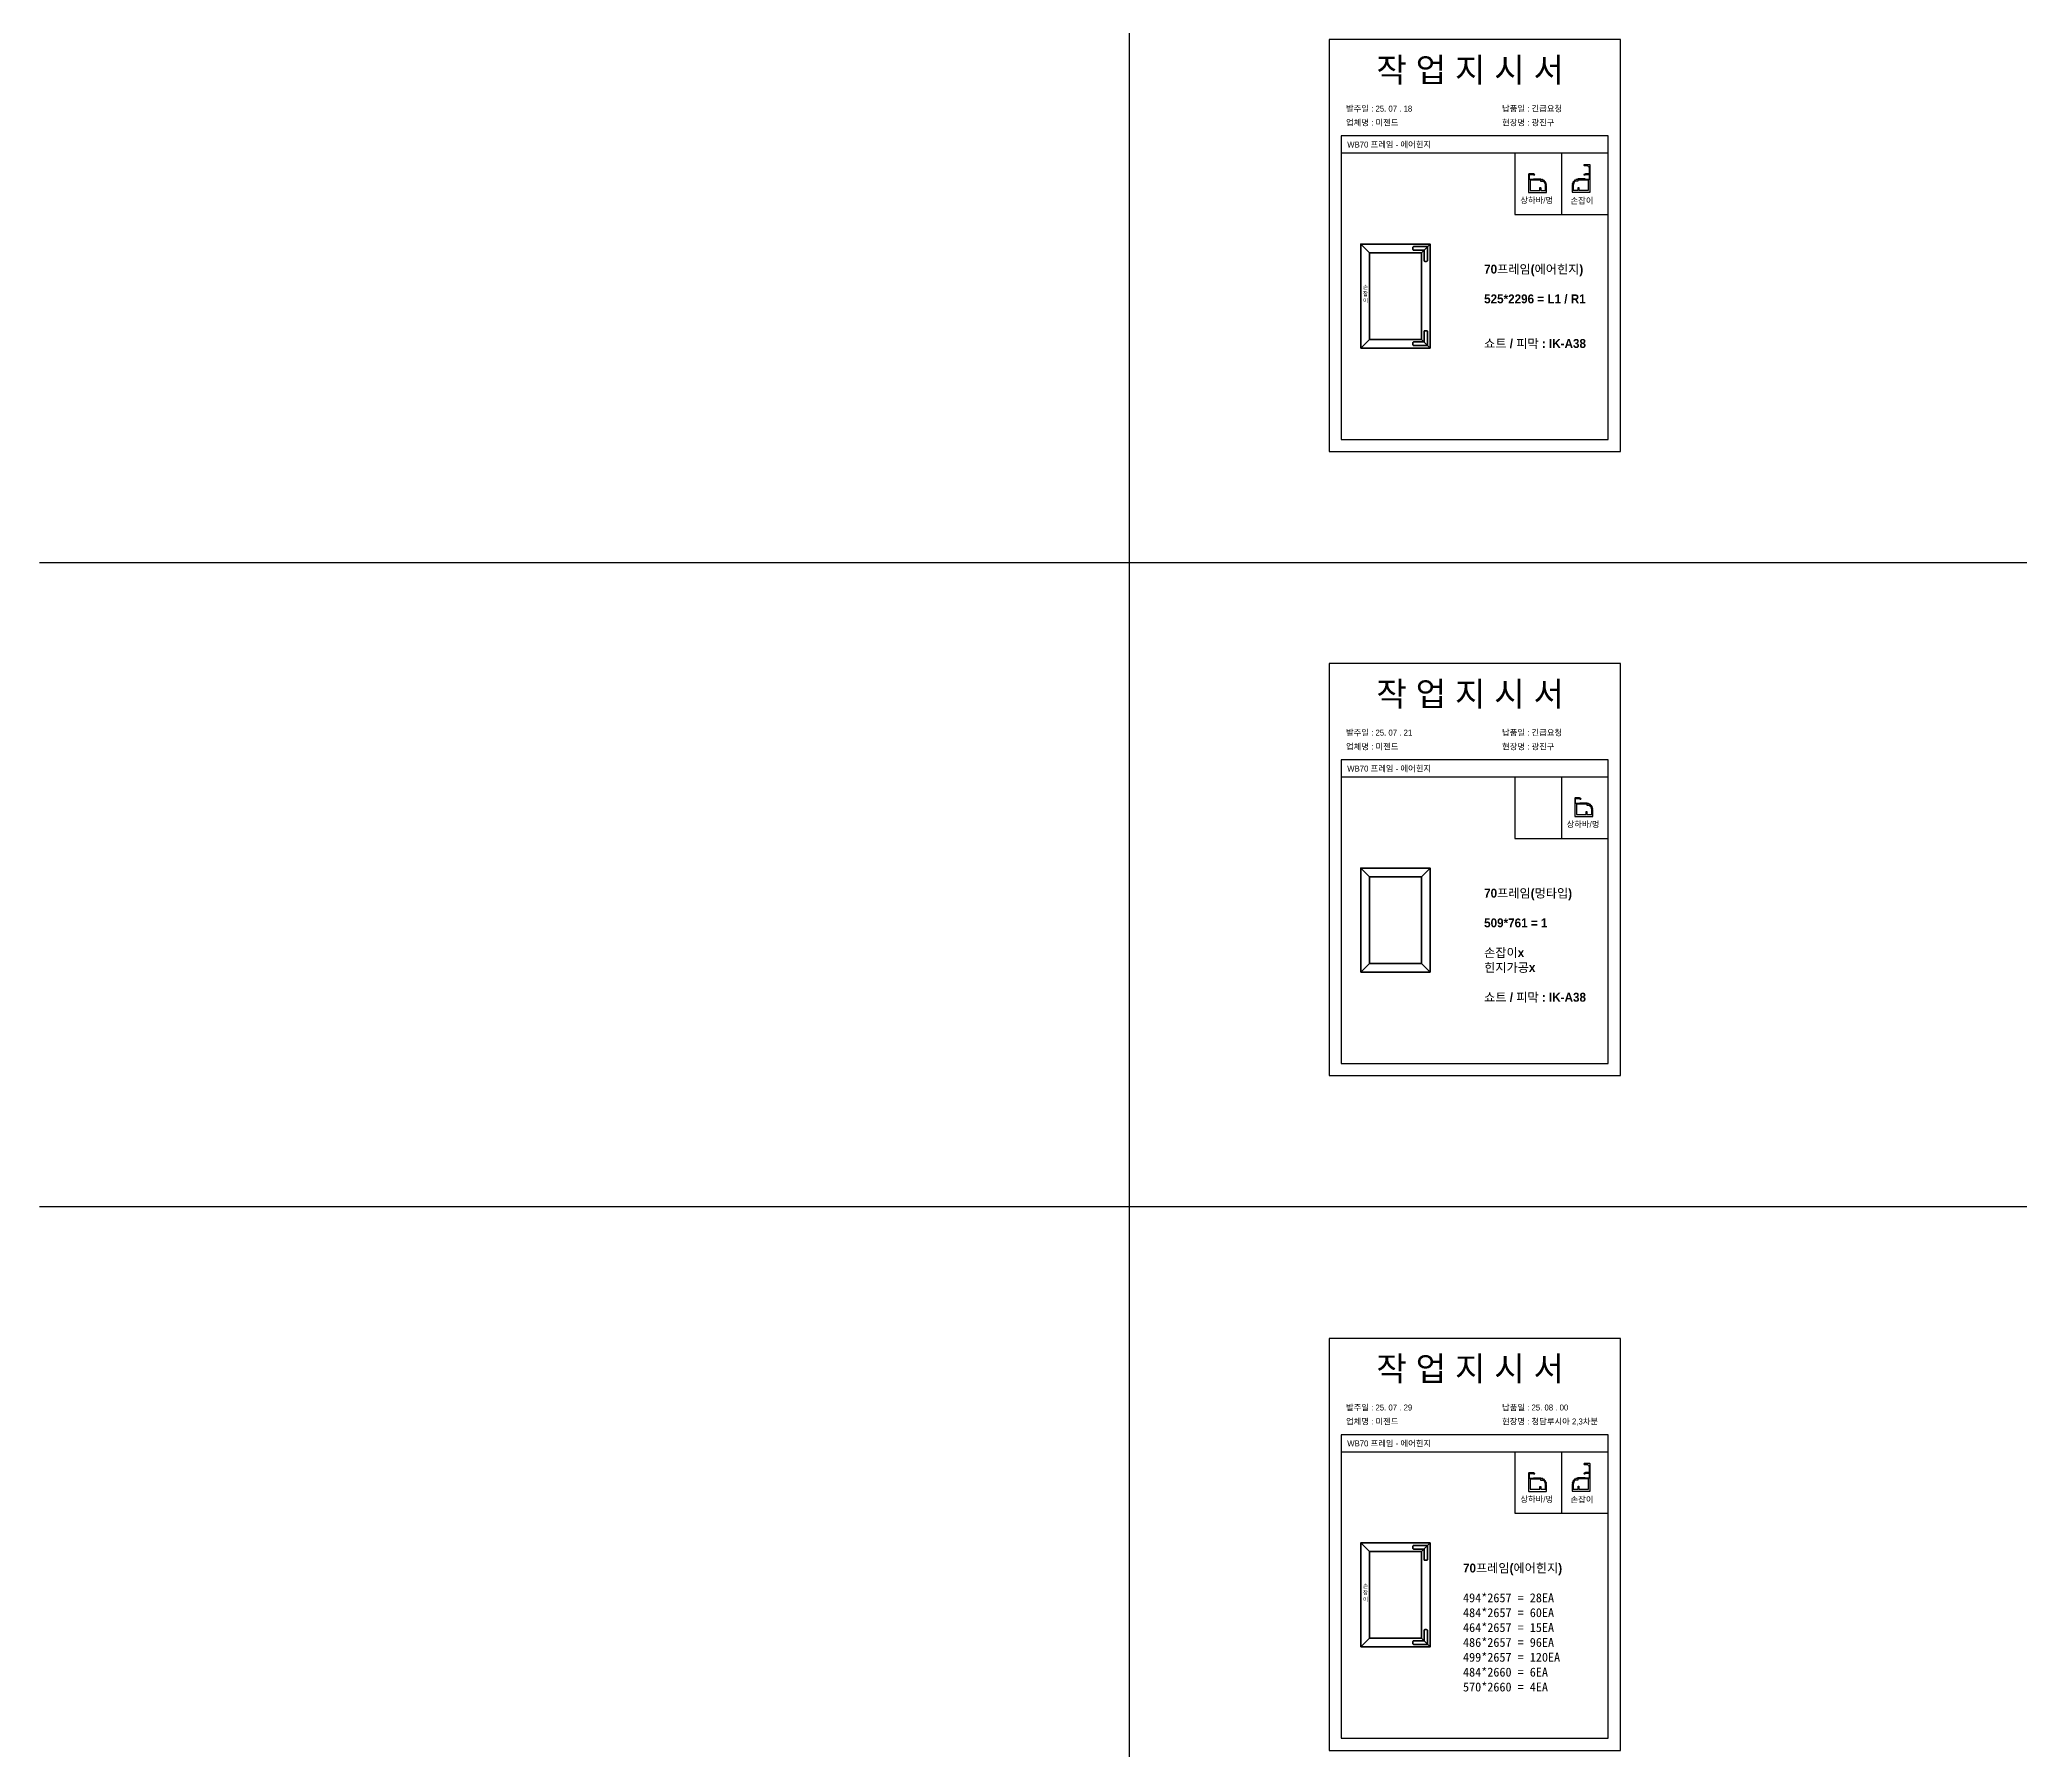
# Model space of a CAD drawing. Header units: millimetres. Extents: x -44117 to 256353, y -2095463 to 65325.
# Drawn here: x 104016 to 115439, y -214705 to -204836 of the extents above; entities that cross this region are included whole.
import ezdxf

# ---------------------------------------------------------------- set-up
doc = ezdxf.new("R2010")
doc.units = ezdxf.units.MM
doc.header["$LTSCALE"] = 10
doc.layers.add('Layer1', color=7, linetype='Continuous', lineweight=70)

msp = doc.modelspace()

# ---------------------------------------------------------------- linework, layer by layer
for p, q in [((113062.43222, -205391.07821), (111522.43222, -205391.07821)), ((113062.43222, -205391.07821), (111522.43222, -205391.07821)), ((113062.43222, -205491.07821), (111522.43222, -205491.07821)), ((113062.43222, -205491.07821), (111522.43222, -205491.07821)), ((112793.15244, -205491.07821), (112793.15244, -205844.09678)), ((112793.15244, -205491.07821), (112793.15244, -205844.09678)), ((113062.43222, -208990.77781), (111522.43222, -208990.77781)), ((113062.43222, -209090.77781), (111522.43222, -209090.77781)), ((112793.15244, -209090.77781), (112793.15244, -209443.79638)), ((113062.43222, -212883.92532), (111522.43222, -212883.92532)), ((113062.43222, -212983.92532), (111522.43222, -212983.92532)), ((112793.15244, -212983.92532), (112793.15244, -213336.94388))]:
    msp.add_line(p, q)
at = {"color": 1}
for p, q in [((104015.69829, -207851.67171), (196284.84516, -207851.67171)), ((104015.69829, -207851.67171), (196284.84516, -207851.67171)), ((104015.69829, -211568.11833), (196284.84516, -211568.11833)), ((104015.69829, -211568.11833), (196284.84516, -211568.11833))]:
    msp.add_line(p, q, dxfattribs=at)
for p in [(110300.49669, 21924.9366), (110300.49669, 14161.07811), (110300.49669, 18584.38997), (110300.49669, 10820.53148), (110300.49669, 18627.87121), (110300.49669, 10864.01272), (110300.49669, 15287.32457), (110300.49669, 7523.46608), (110300.49669, 3746.75115), (110300.49669, 21924.9366), (110300.49669, 14161.07811), (110300.49669, 18584.38997), (110300.49669, 10820.53148), (110300.49669, 18627.87121), (110300.49669, 10864.01272), (110300.49669, 15287.32457), (110300.49669, 7523.46608), (110300.49669, 3746.75115), (110300.49669, 21924.9366), (110300.49669, 14161.07811), (110300.49669, 18584.38997), (110300.49669, 10820.53148), (110300.49669, 18627.87121), (110300.49669, 10864.01272), (110300.49669, 15287.32457), (110300.49669, 7523.46608), (110300.49669, 3746.75115), (110300.49669, 21924.9366), (110300.49669, 14161.07811), (110300.49669, 18584.38997), (110300.49669, 10820.53148), (110300.49669, 18627.87121), (110300.49669, 10864.01272), (110300.49669, 15287.32457), (110300.49669, 7523.46608), (110300.49669, 3746.75115), (110300.49669, 21924.9366), (110300.49669, 14161.07811), (110300.49669, 18584.38997), (110300.49669, 10820.53148), (110300.49669, 18627.87121), (110300.49669, 10864.01272), (110300.49669, 15287.32457), (110300.49669, 7523.46608), (110300.49669, 3746.75115), (110300.49669, 21924.9366), (110300.49669, 14161.07811), (110300.49669, 18584.38997), (110300.49669, 10820.53148), (110300.49669, 18627.87121), (110300.49669, 10864.01272), (110300.49669, 15287.32457), (110300.49669, 7523.46608), (110300.49669, 3746.75115), (110300.49669, 21924.9366), (110300.49669, 14161.07811), (110300.49669, 18584.38997), (110300.49669, 10820.53148), (110300.49669, 18627.87121), (110300.49669, 10864.01272), (110300.49669, 15287.32457), (110300.49669, 7523.46608), (110300.49669, 3746.75115), (110300.49669, 21924.9366), (110300.49669, 14161.07811), (110300.49669, 18584.38997), (110300.49669, 10820.53148), (110300.49669, 18627.87121), (110300.49669, 10864.01272), (110300.49669, 15287.32457), (110300.49669, 7523.46608), (110300.49669, 3746.75115), (110300.49669, 21924.9366), (110300.49669, 14161.07811), (110300.49669, 18584.38997), (110300.49669, 10820.53148), (110300.49669, 18627.87121), (110300.49669, 10864.01272), (110300.49669, 15287.32457), (110300.49669, 7523.46608), (110300.49669, 3746.75115), (110300.49669, 21924.9366), (110300.49669, 14161.07811), (110300.49669, 18584.38997), (110300.49669, 10820.53148), (110300.49669, 18627.87121), (110300.49669, 10864.01272), (110300.49669, 15287.32457), (110300.49669, 7523.46608), (110300.49669, 3746.75115), (110300.49669, 12702.87182), (110300.49669, 4939.01333), (110300.49669, 9362.32519), (110300.49669, 1598.4667), (110300.49669, 9405.80642), (110300.49669, 1641.94794), (110300.49669, 6065.25979), (110300.49669, -1698.5987), (110300.49669, -5475.31363), (110300.49669, 12702.87182), (110300.49669, 4939.01333), (110300.49669, 9362.32519), (110300.49669, 1598.4667), (110300.49669, 9405.80642), (110300.49669, 1641.94794), (110300.49669, 6065.25979), (110300.49669, -1698.5987), (110300.49669, -5475.31363), (110300.49669, 12702.87182), (110300.49669, 4939.01333), (110300.49669, 9362.32519), (110300.49669, 1598.4667), (110300.49669, 9405.80642), (110300.49669, 1641.94794), (110300.49669, 6065.25979), (110300.49669, -1698.5987), (110300.49669, -5475.31363), (110300.49669, 12702.87182), (110300.49669, 4939.01333), (110300.49669, 9362.32519), (110300.49669, 1598.4667), (110300.49669, 9405.80642), (110300.49669, 1641.94794), (110300.49669, 6065.25979), (110300.49669, -1698.5987), (110300.49669, -5475.31363), (110300.49669, 12702.87182), (110300.49669, 4939.01333), (110300.49669, 9362.32519), (110300.49669, 1598.4667), (110300.49669, 9405.80642), (110300.49669, 1641.94794), (110300.49669, 6065.25979), (110300.49669, -1698.5987), (110300.49669, -5475.31363)]:
    msp.add_xline(p, (0, 1), dxfattribs=at)
for points in [[(111452.43222, -207211.90849), (113132.43222, -207211.90849), (113132.43222, -204835.90849), (111452.43222, -204835.90849)], [(111452.43222, -207211.90849), (113132.43222, -207211.90849), (113132.43222, -204835.90849), (111452.43222, -204835.90849)], [(113062.43222, -205491.07821), (112523.87266, -205491.07821), (112523.87266, -205844.09678), (113062.43222, -205844.09678)], [(113062.43222, -205491.07821), (112523.87266, -205491.07821), (112523.87266, -205844.09678), (113062.43222, -205844.09678)], [(111452.43222, -210811.60809), (113132.43222, -210811.60809), (113132.43222, -208435.60809), (111452.43222, -208435.60809)], [(113062.43222, -209090.77781), (112523.87266, -209090.77781), (112523.87266, -209443.79638), (113062.43222, -209443.79638)], [(111452.43222, -214704.75559), (113132.43222, -214704.75559), (113132.43222, -212328.75559), (111452.43222, -212328.75559)], [(113062.43222, -212983.92532), (112523.87266, -212983.92532), (112523.87266, -213336.94388), (113062.43222, -213336.94388)]]:
    msp.add_lwpolyline(points, close=True)
for points in [[(111522.43222, -205391.07821), (111522.43222, -207141.90849), (113062.43222, -207141.90849), (113062.43222, -205391.07821)], [(111522.43222, -205391.07821), (111522.43222, -207141.90849), (113062.43222, -207141.90849), (113062.43222, -205391.07821)], [(111522.43222, -208990.77781), (111522.43222, -210741.60809), (113062.43222, -210741.60809), (113062.43222, -208990.77781)], [(111522.43222, -212883.92532), (111522.43222, -214634.75559), (113062.43222, -214634.75559), (113062.43222, -212883.92532)]]:
    msp.add_lwpolyline(points)
for points in [[(112604.79317, -205717.64351), (112704.78304, -205717.64351, 0.4142135624), (112706.78304, -205715.64351), (112706.78304, -205678.85001, 0.4142135624), (112705.58304, -205677.65001), (112705.56281, -205677.65001, -0.4043730092), (112704.36349, -205676.49046, 0.022416536), (112704.12161, -205673.41699, -0.4043730092), (112705.12477, -205672.0841, 0.424123069), (112706.11527, -205670.67131, 0.022416536), (112705.34535, -205667.46438, 0.424123069), (112703.82141, -205666.65525, -0.4043730092), (112702.32247, -205665.92306, 0.022416536), (112701.14267, -205663.07477, -0.4043730092), (112701.68485, -205661.49713, 0.424123069), (112702.1903, -205659.8474, 0.022416536), (112700.46707, -205657.03535, 0.424123069), (112698.76768, -205656.73674, -0.4043730092), (112697.11585, -205656.50359, 0.022416536), (112695.11362, -205654.15928, -0.4043730092), (112695.14174, -205652.49131, 0.4241230691), (112695.11266, -205650.76613, 0.022416536), (112692.60479, -205648.62422, 0.424123069), (112690.89631, -205648.86537, -0.4043730092), (112689.25327, -205649.15407, 0.022416536), (112686.62461, -205647.54322, -0.4043730092), (112686.13592, -205645.9482, 0.424123069), (112685.57515, -205644.31645, 0.022416536), (112682.52814, -205643.05433, 0.4241230691), (112680.9778, -205643.81163, -0.4043730092), (112679.50439, -205644.59393, 0.022416536), (112676.50661, -205643.87423, -0.4043730092), (112675.54895, -205642.50828, 0.424123069), (112674.51138, -205641.12968, 0.0308511276), (112669.98304, -205640.85001), (112632.79317, -205640.85001, 0.4142135624), (112631.59317, -205642.05001), (112631.59317, -205642.45, -0.4142135624), (112630.79317, -205643.25), (112608.79317, -205643.25, -0.4142135624), (112607.59317, -205642.05), (112607.59317, -205615.65, -0.4142135624), (112608.79317, -205614.45), (112630.79317, -205614.45, -0.4142135624), (112631.59317, -205615.25), (112631.59317, -205615.65, 0.4142135624), (112632.79317, -205616.85), (112637.59317, -205616.85, 0.855700792), (112637.95972, -205614.50736), (112630.59555, -205610.45), (112606.79317, -205610.45, 0.4142135624), (112602.79317, -205614.45), (112602.79317, -205715.64351, 0.4142135623), (112604.79317, -205717.64351)], [(112604.79317, -205717.64351), (112704.78304, -205717.64351, 0.4142135624), (112706.78304, -205715.64351), (112706.78304, -205678.85001, 0.4142135624), (112705.58304, -205677.65001), (112705.56281, -205677.65001, -0.4043730092), (112704.36349, -205676.49046, 0.022416536), (112704.12161, -205673.41699, -0.4043730092), (112705.12477, -205672.0841, 0.424123069), (112706.11527, -205670.67131, 0.022416536), (112705.34535, -205667.46438, 0.424123069), (112703.82141, -205666.65525, -0.4043730092), (112702.32247, -205665.92306, 0.022416536), (112701.14267, -205663.07477, -0.4043730092), (112701.68485, -205661.49713, 0.424123069), (112702.1903, -205659.8474, 0.022416536), (112700.46707, -205657.03535, 0.424123069), (112698.76768, -205656.73674, -0.4043730092), (112697.11585, -205656.50359, 0.022416536), (112695.11362, -205654.15928, -0.4043730092), (112695.14174, -205652.49131, 0.4241230691), (112695.11266, -205650.76613, 0.022416536), (112692.60479, -205648.62422, 0.424123069), (112690.89631, -205648.86537, -0.4043730092), (112689.25327, -205649.15407, 0.022416536), (112686.62461, -205647.54322, -0.4043730092), (112686.13592, -205645.9482, 0.424123069), (112685.57515, -205644.31645, 0.022416536), (112682.52814, -205643.05433, 0.4241230691), (112680.9778, -205643.81163, -0.4043730092), (112679.50439, -205644.59393, 0.022416536), (112676.50661, -205643.87423, -0.4043730092), (112675.54895, -205642.50828, 0.424123069), (112674.51138, -205641.12968, 0.0308511276), (112669.98304, -205640.85001), (112632.79317, -205640.85001, 0.4142135624), (112631.59317, -205642.05001), (112631.59317, -205642.45, -0.4142135624), (112630.79317, -205643.25), (112608.79317, -205643.25, -0.4142135624), (112607.59317, -205642.05), (112607.59317, -205615.65, -0.4142135624), (112608.79317, -205614.45), (112630.79317, -205614.45, -0.4142135624), (112631.59317, -205615.25), (112631.59317, -205615.65, 0.4142135624), (112632.79317, -205616.85), (112637.59317, -205616.85, 0.855700792), (112637.95972, -205614.50736), (112630.59555, -205610.45), (112606.79317, -205610.45, 0.4142135624), (112602.79317, -205614.45), (112602.79317, -205715.64351, 0.4142135623), (112604.79317, -205717.64351)], [(112673.59317, -205654.45001), (112673.59317, -205647.25001), (112612.79317, -205647.25001), (112612.79317, -205705.65001), (112667.59317, -205705.65001), (112667.59317, -205690.45001, -0.4142135624), (112668.39317, -205689.65001), (112671.99317, -205689.65001, -0.4142135624), (112672.79317, -205690.45001), (112672.79317, -205705.65001), (112700.38304, -205705.65001), (112700.38304, -205677.65001, 0.2205202393), (112689.62789, -205654.45001), (112673.59317, -205654.45001)], [(112673.59317, -205654.45001), (112673.59317, -205647.25001), (112612.79317, -205647.25001), (112612.79317, -205705.65001), (112667.59317, -205705.65001), (112667.59317, -205690.45001, -0.4142135624), (112668.39317, -205689.65001), (112671.99317, -205689.65001, -0.4142135624), (112672.79317, -205690.45001), (112672.79317, -205705.65001), (112700.38304, -205705.65001), (112700.38304, -205677.65001, 0.2205202393), (112689.62789, -205654.45001), (112673.59317, -205654.45001)], [(112871.54197, -209317.34311), (112971.53184, -209317.34311, 0.4142135624), (112973.53184, -209315.34311), (112973.53184, -209278.54961, 0.4142135624), (112972.33184, -209277.34961), (112972.31161, -209277.34961, -0.4043730092), (112971.11229, -209276.19006, 0.022416536), (112970.87041, -209273.1166, -0.4043730092), (112971.87357, -209271.78371, 0.424123069), (112972.86407, -209270.37092, 0.022416536), (112972.09415, -209267.16399, 0.424123069), (112970.57021, -209266.35486, -0.4043730092), (112969.07127, -209265.62267, 0.022416536), (112967.89147, -209262.77438, -0.4043730092), (112968.43365, -209261.19673, 0.424123069), (112968.9391, -209259.54701, 0.022416536), (112967.21587, -209256.73495, 0.424123069), (112965.51648, -209256.43635, -0.4043730092), (112963.86464, -209256.20319, 0.022416536), (112961.86242, -209253.85889, -0.4043730092), (112961.89054, -209252.19091, 0.4241230691), (112961.86145, -209250.46574, 0.022416536), (112959.35359, -209248.32382, 0.424123069), (112957.64511, -209248.56497, -0.4043730092), (112956.00207, -209248.85367, 0.022416536), (112953.37341, -209247.24283, -0.4043730092), (112952.88472, -209245.6478, 0.424123069), (112952.32395, -209244.01605, 0.022416536), (112949.27694, -209242.75394, 0.4241230691), (112947.7266, -209243.51124, -0.4043730092), (112946.25319, -209244.29354, 0.022416536), (112943.2554, -209243.57383, -0.4043730092), (112942.29774, -209242.20789, 0.424123069), (112941.26018, -209240.82929, 0.0308511276), (112936.73184, -209240.54961), (112899.54197, -209240.54961, 0.4142135624), (112898.34197, -209241.74961), (112898.34197, -209242.14961, -0.4142135624), (112897.54197, -209242.94961), (112875.54197, -209242.94961, -0.4142135624), (112874.34197, -209241.74961), (112874.34197, -209215.34961, -0.4142135624), (112875.54197, -209214.14961), (112897.54197, -209214.14961, -0.4142135624), (112898.34197, -209214.94961), (112898.34197, -209215.34961, 0.4142135624), (112899.54197, -209216.54961), (112904.34197, -209216.54961, 0.855700792), (112904.70852, -209214.20696), (112897.34435, -209210.14961), (112873.54197, -209210.14961, 0.4142135624), (112869.54197, -209214.14961), (112869.54197, -209315.34311, 0.4142135623), (112871.54197, -209317.34311)], [(112940.34197, -209254.14961), (112940.34197, -209246.94961), (112879.54197, -209246.94961), (112879.54197, -209305.34961), (112934.34197, -209305.34961), (112934.34197, -209290.14961, -0.4142135624), (112935.14197, -209289.34961), (112938.74197, -209289.34961, -0.4142135624), (112939.54197, -209290.14961), (112939.54197, -209305.34961), (112967.13184, -209305.34961), (112967.13184, -209277.34961, 0.2205202393), (112956.37669, -209254.14961), (112940.34197, -209254.14961)], [(112604.79317, -213210.49061), (112704.78304, -213210.49061, 0.4142135624), (112706.78304, -213208.49061), (112706.78304, -213171.69711, 0.4142135624), (112705.58304, -213170.49711), (112705.56281, -213170.49711, -0.4043730092), (112704.36349, -213169.33756, 0.022416536), (112704.12161, -213166.2641, -0.4043730092), (112705.12477, -213164.93121, 0.424123069), (112706.11527, -213163.51842, 0.022416536), (112705.34535, -213160.31149, 0.424123069), (112703.82141, -213159.50236, -0.4043730092), (112702.32247, -213158.77017, 0.022416536), (112701.14267, -213155.92188, -0.4043730092), (112701.68485, -213154.34424, 0.424123069), (112702.1903, -213152.69451, 0.022416536), (112700.46707, -213149.88245, 0.424123069), (112698.76768, -213149.58385, -0.4043730092), (112697.11585, -213149.35069, 0.022416536), (112695.11362, -213147.00639, -0.4043730092), (112695.14174, -213145.33842, 0.4241230691), (112695.11266, -213143.61324, 0.022416536), (112692.60479, -213141.47132, 0.424123069), (112690.89631, -213141.71248, -0.4043730092), (112689.25327, -213142.00118, 0.022416536), (112686.62461, -213140.39033, -0.4043730092), (112686.13592, -213138.79531, 0.424123069), (112685.57515, -213137.16355, 0.022416536), (112682.52814, -213135.90144, 0.4241230691), (112680.9778, -213136.65874, -0.4043730092), (112679.50439, -213137.44104, 0.022416536), (112676.50661, -213136.72134, -0.4043730092), (112675.54895, -213135.35539, 0.424123069), (112674.51138, -213133.97679, 0.0308511276), (112669.98304, -213133.69711), (112632.79317, -213133.69711, 0.4142135624), (112631.59317, -213134.89711), (112631.59317, -213135.29711, -0.4142135624), (112630.79317, -213136.09711), (112608.79317, -213136.09711, -0.4142135624), (112607.59317, -213134.89711), (112607.59317, -213108.49711, -0.4142135624), (112608.79317, -213107.29711), (112630.79317, -213107.29711, -0.4142135624), (112631.59317, -213108.09711), (112631.59317, -213108.49711, 0.4142135624), (112632.79317, -213109.69711), (112637.59317, -213109.69711, 0.855700792), (112637.95972, -213107.35446), (112630.59555, -213103.29711), (112606.79317, -213103.29711, 0.4142135624), (112602.79317, -213107.29711), (112602.79317, -213208.49061, 0.4142135623), (112604.79317, -213210.49061)], [(112673.59317, -213147.29711), (112673.59317, -213140.09711), (112612.79317, -213140.09711), (112612.79317, -213198.49711), (112667.59317, -213198.49711), (112667.59317, -213183.29711, -0.4142135624), (112668.39317, -213182.49711), (112671.99317, -213182.49711, -0.4142135624), (112672.79317, -213183.29711), (112672.79317, -213198.49711), (112700.38304, -213198.49711), (112700.38304, -213170.49711, 0.2205202393), (112689.62789, -213147.29711), (112673.59317, -213147.29711)]]:
    msp.add_lwpolyline(points, format="xyb", close=True)
at = {"color": 7}
for points in [[(112931.04535, -205561.89996, 0.2301863539), (112933.14395, -205561.89996, -0.2466321039), (112935.00374, -205561.87811, 0.118515719), (112936.09465, -205562.14037), (112938.12248, -205562.14037, -0.4173893777), (112952.19324, -205576.05955), (112952.19324, -205609.34687), (112930.39087, -205609.34687), (112923.0267, -205613.40422, 0.855700792), (112923.39324, -205615.74687), (112928.19324, -205615.74687, 0.4142135624), (112929.39324, -205614.54687), (112929.39324, -205614.14687, -0.4142135624), (112930.19324, -205613.34687), (112952.19324, -205613.34687, -0.4142135624), (112953.39324, -205614.54687), (112953.39324, -205640.94687, -0.4142135624), (112952.19324, -205642.14687), (112930.19324, -205642.14687, -0.4142135624), (112929.39324, -205641.34687), (112929.39324, -205640.94687, 0.4142135624), (112928.19324, -205639.74687), (112891.00337, -205639.74687, 0.0308511276), (112886.47503, -205640.02654, 0.4241230691), (112885.43747, -205641.40515, -0.4043730092), (112884.47981, -205642.77109, 0.022416536), (112881.48203, -205643.4908, -0.4043730092), (112880.00862, -205642.7085, 0.424123069), (112878.45827, -205641.9512, 0.022416536), (112875.41127, -205643.21331, 0.4241230691), (112874.8505, -205644.84506, -0.4043730092), (112874.36181, -205646.44009, 0.022416536), (112871.73315, -205648.05093, -0.4043730092), (112870.09011, -205647.76223, 0.424123069), (112868.38162, -205647.52108, 0.022416536), (112865.87376, -205649.663, 0.4241230691), (112865.84468, -205651.38817, -0.4043730092), (112865.8728, -205653.05615, 0.022416536), (112863.87057, -205655.40045, -0.4043730092), (112862.21874, -205655.63361, 0.424123069), (112860.51935, -205655.93221, 0.022416536), (112858.79612, -205658.74426, 0.4241230691), (112859.30157, -205660.39399, -0.4043730092), (112859.84374, -205661.97164, 0.022416536), (112858.66394, -205664.81993, -0.4043730092), (112857.165, -205665.55212, 0.4241230691), (112855.64106, -205666.36124, 0.022416536), (112854.87115, -205669.56818, 0.424123069), (112855.86165, -205670.98097, -0.4043730092), (112856.86481, -205672.31386, 0.022416536), (112856.62292, -205675.38732, -0.4043730092), (112855.4236, -205676.54687), (112855.40337, -205676.54687, 0.4142135624), (112854.20337, -205677.74687), (112854.20337, -205714.54037, 0.4142135624), (112856.20337, -205716.54037), (112956.19324, -205716.54037, 0.4142135624), (112958.19324, -205714.54037), (112958.19324, -205559.34037, 0.4142135624), (112956.19324, -205557.34037), (112924.19324, -205557.34037, 0.4142135624), (112922.19324, -205559.34037), (112922.19324, -205560.14037, 0.4142135624), (112924.19324, -205562.14037, 0.1244779229), (112925.14395, -205561.89996, -0.2466321039), (112927.00374, -205561.87811, 0.2404082058), (112929.18556, -205561.87811, -0.2466321039), (112931.04535, -205561.89996)], [(112931.04535, -205561.89996, 0.2301863539), (112933.14395, -205561.89996, -0.2466321039), (112935.00374, -205561.87811, 0.118515719), (112936.09465, -205562.14037), (112938.12248, -205562.14037, -0.4173893777), (112952.19324, -205576.05955), (112952.19324, -205609.34687), (112930.39087, -205609.34687), (112923.0267, -205613.40422, 0.855700792), (112923.39324, -205615.74687), (112928.19324, -205615.74687, 0.4142135624), (112929.39324, -205614.54687), (112929.39324, -205614.14687, -0.4142135624), (112930.19324, -205613.34687), (112952.19324, -205613.34687, -0.4142135624), (112953.39324, -205614.54687), (112953.39324, -205640.94687, -0.4142135624), (112952.19324, -205642.14687), (112930.19324, -205642.14687, -0.4142135624), (112929.39324, -205641.34687), (112929.39324, -205640.94687, 0.4142135624), (112928.19324, -205639.74687), (112891.00337, -205639.74687, 0.0308511276), (112886.47503, -205640.02654, 0.4241230691), (112885.43747, -205641.40515, -0.4043730092), (112884.47981, -205642.77109, 0.022416536), (112881.48203, -205643.4908, -0.4043730092), (112880.00862, -205642.7085, 0.424123069), (112878.45827, -205641.9512, 0.022416536), (112875.41127, -205643.21331, 0.4241230691), (112874.8505, -205644.84506, -0.4043730092), (112874.36181, -205646.44009, 0.022416536), (112871.73315, -205648.05093, -0.4043730092), (112870.09011, -205647.76223, 0.424123069), (112868.38162, -205647.52108, 0.022416536), (112865.87376, -205649.663, 0.4241230691), (112865.84468, -205651.38817, -0.4043730092), (112865.8728, -205653.05615, 0.022416536), (112863.87057, -205655.40045, -0.4043730092), (112862.21874, -205655.63361, 0.424123069), (112860.51935, -205655.93221, 0.022416536), (112858.79612, -205658.74426, 0.4241230691), (112859.30157, -205660.39399, -0.4043730092), (112859.84374, -205661.97164, 0.022416536), (112858.66394, -205664.81993, -0.4043730092), (112857.165, -205665.55212, 0.4241230691), (112855.64106, -205666.36124, 0.022416536), (112854.87115, -205669.56818, 0.424123069), (112855.86165, -205670.98097, -0.4043730092), (112856.86481, -205672.31386, 0.022416536), (112856.62292, -205675.38732, -0.4043730092), (112855.4236, -205676.54687), (112855.40337, -205676.54687, 0.4142135624), (112854.20337, -205677.74687), (112854.20337, -205714.54037, 0.4142135624), (112856.20337, -205716.54037), (112956.19324, -205716.54037, 0.4142135624), (112958.19324, -205714.54037), (112958.19324, -205559.34037, 0.4142135624), (112956.19324, -205557.34037), (112924.19324, -205557.34037, 0.4142135624), (112922.19324, -205559.34037), (112922.19324, -205560.14037, 0.4142135624), (112924.19324, -205562.14037, 0.1244779229), (112925.14395, -205561.89996, -0.2466321039), (112927.00374, -205561.87811, 0.2404082058), (112929.18556, -205561.87811, -0.2466321039), (112931.04535, -205561.89996)], [(112887.39324, -205646.14687), (112887.39324, -205653.34687), (112871.35853, -205653.34687, 0.2205202393), (112860.60337, -205676.54687), (112860.60337, -205704.54687), (112888.19324, -205704.54687), (112888.19324, -205689.34687, -0.4142135624), (112888.99324, -205688.54687), (112892.59324, -205688.54687, -0.4142135624), (112893.39324, -205689.34687), (112893.39324, -205704.54687), (112948.19324, -205704.54687), (112948.19324, -205646.14687), (112887.39324, -205646.14687)], [(112887.39324, -205646.14687), (112887.39324, -205653.34687), (112871.35853, -205653.34687, 0.2205202393), (112860.60337, -205676.54687), (112860.60337, -205704.54687), (112888.19324, -205704.54687), (112888.19324, -205689.34687, -0.4142135624), (112888.99324, -205688.54687), (112892.59324, -205688.54687, -0.4142135624), (112893.39324, -205689.34687), (112893.39324, -205704.54687), (112948.19324, -205704.54687), (112948.19324, -205646.14687), (112887.39324, -205646.14687)], [(112887.39324, -205646.14687), (112887.39324, -205653.34687), (112871.35853, -205653.34687, 0.2205202393), (112860.60337, -205676.54687), (112860.60337, -205704.54687), (112888.19324, -205704.54687), (112888.19324, -205689.34687, -0.4142135624), (112888.99324, -205688.54687), (112892.59324, -205688.54687, -0.4142135624), (112893.39324, -205689.34687), (112893.39324, -205704.54687), (112948.19324, -205704.54687), (112948.19324, -205646.14687), (112887.39324, -205646.14687)], [(112887.39324, -205646.14687), (112887.39324, -205653.34687), (112871.35853, -205653.34687, 0.2205202393), (112860.60337, -205676.54687), (112860.60337, -205704.54687), (112888.19324, -205704.54687), (112888.19324, -205689.34687, -0.4142135624), (112888.99324, -205688.54687), (112892.59324, -205688.54687, -0.4142135624), (112893.39324, -205689.34687), (112893.39324, -205704.54687), (112948.19324, -205704.54687), (112948.19324, -205646.14687), (112887.39324, -205646.14687)], [(112931.04535, -213054.74707, 0.2301863539), (112933.14395, -213054.74707, -0.2466321039), (112935.00374, -213054.72522, 0.118515719), (112936.09465, -213054.98748), (112938.12248, -213054.98748, -0.4173893777), (112952.19324, -213068.90666), (112952.19324, -213102.19398), (112930.39087, -213102.19398), (112923.0267, -213106.25133, 0.855700792), (112923.39324, -213108.59398), (112928.19324, -213108.59398, 0.4142135624), (112929.39324, -213107.39398), (112929.39324, -213106.99398, -0.4142135624), (112930.19324, -213106.19398), (112952.19324, -213106.19398, -0.4142135624), (112953.39324, -213107.39398), (112953.39324, -213133.79398, -0.4142135624), (112952.19324, -213134.99398), (112930.19324, -213134.99398, -0.4142135624), (112929.39324, -213134.19398), (112929.39324, -213133.79398, 0.4142135624), (112928.19324, -213132.59398), (112891.00337, -213132.59398, 0.0308511276), (112886.47503, -213132.87365, 0.4241230691), (112885.43747, -213134.25225, -0.4043730092), (112884.47981, -213135.6182, 0.022416536), (112881.48203, -213136.3379, -0.4043730092), (112880.00862, -213135.55561, 0.424123069), (112878.45827, -213134.79831, 0.022416536), (112875.41127, -213136.06042, 0.4241230691), (112874.8505, -213137.69217, -0.4043730092), (112874.36181, -213139.2872, 0.022416536), (112871.73315, -213140.89804, -0.4043730092), (112870.09011, -213140.60934, 0.424123069), (112868.38162, -213140.36819, 0.022416536), (112865.87376, -213142.5101, 0.4241230691), (112865.84468, -213144.23528, -0.4043730092), (112865.8728, -213145.90325, 0.022416536), (112863.87057, -213148.24756, -0.4043730092), (112862.21874, -213148.48071, 0.424123069), (112860.51935, -213148.77932, 0.022416536), (112858.79612, -213151.59137, 0.4241230691), (112859.30157, -213153.2411, -0.4043730092), (112859.84374, -213154.81875, 0.022416536), (112858.66394, -213157.66704, -0.4043730092), (112857.165, -213158.39922, 0.4241230691), (112855.64106, -213159.20835, 0.022416536), (112854.87115, -213162.41528, 0.424123069), (112855.86165, -213163.82807, -0.4043730092), (112856.86481, -213165.16096, 0.022416536), (112856.62292, -213168.23443, -0.4043730092), (112855.4236, -213169.39398), (112855.40337, -213169.39398, 0.4142135624), (112854.20337, -213170.59398), (112854.20337, -213207.38748, 0.4142135624), (112856.20337, -213209.38748), (112956.19324, -213209.38748, 0.4142135624), (112958.19324, -213207.38748), (112958.19324, -213052.18748, 0.4142135624), (112956.19324, -213050.18748), (112924.19324, -213050.18748, 0.4142135624), (112922.19324, -213052.18748), (112922.19324, -213052.98748, 0.4142135624), (112924.19324, -213054.98748, 0.1244779229), (112925.14395, -213054.74707, -0.2466321039), (112927.00374, -213054.72522, 0.2404082058), (112929.18556, -213054.72522, -0.2466321039), (112931.04535, -213054.74707)], [(112887.39324, -213138.99398), (112887.39324, -213146.19398), (112871.35853, -213146.19398, 0.2205202393), (112860.60337, -213169.39398), (112860.60337, -213197.39398), (112888.19324, -213197.39398), (112888.19324, -213182.19398, -0.4142135624), (112888.99324, -213181.39398), (112892.59324, -213181.39398, -0.4142135624), (112893.39324, -213182.19398), (112893.39324, -213197.39398), (112948.19324, -213197.39398), (112948.19324, -213138.99398), (112887.39324, -213138.99398)], [(112887.39324, -213138.99398), (112887.39324, -213146.19398), (112871.35853, -213146.19398, 0.2205202393), (112860.60337, -213169.39398), (112860.60337, -213197.39398), (112888.19324, -213197.39398), (112888.19324, -213182.19398, -0.4142135624), (112888.99324, -213181.39398), (112892.59324, -213181.39398, -0.4142135624), (112893.39324, -213182.19398), (112893.39324, -213197.39398), (112948.19324, -213197.39398), (112948.19324, -213138.99398), (112887.39324, -213138.99398)]]:
    msp.add_lwpolyline(points, format="xyb", close=True, dxfattribs=at)
at = {"layer": 'Layer1'}
for p, q in [((111685.13405, -206065.19601), (111635.13405, -206015.19601)), ((111685.13405, -206065.19601), (111635.13405, -206015.19601)), ((111985.13405, -206065.19601), (112035.13405, -206015.19601)), ((112035.13405, -206015.19601), (111985.13405, -206065.19601)), ((111985.13405, -206065.19601), (112035.13405, -206015.19601)), ((112035.13405, -206015.19601), (111985.13405, -206065.19601)), ((111685.13405, -206565.19601), (111635.13405, -206615.19601)), ((111685.13405, -206565.19601), (111635.13405, -206615.19601)), ((112035.13405, -206615.19601), (111985.13405, -206565.19601)), ((112035.13405, -206615.19601), (111985.13405, -206565.19601)), ((111685.13405, -209664.89562), (111635.13405, -209614.89562)), ((111985.13405, -209664.89562), (112035.13405, -209614.89562)), ((112035.13405, -209614.89562), (111985.13405, -209664.89562)), ((111685.13405, -210164.89562), (111635.13405, -210214.89562)), ((112035.13405, -210214.89562), (111985.13405, -210164.89562)), ((111685.13405, -213558.04312), (111635.13405, -213508.04312)), ((111985.13405, -213558.04312), (112035.13405, -213508.04312)), ((112035.13405, -213508.04312), (111985.13405, -213558.04312)), ((111685.13405, -214058.04312), (111635.13405, -214108.04312)), ((112035.13405, -214108.04312), (111985.13405, -214058.04312))]:
    msp.add_line(p, q, dxfattribs=at)
for points in [[(111635.13405, -206615.19601), (112035.13405, -206615.19601), (112035.13405, -206015.19601), (111635.13405, -206015.19601)], [(111635.13405, -206615.19601), (112035.13405, -206615.19601), (112035.13405, -206015.19601), (111635.13405, -206015.19601)], [(111685.13405, -206565.19601), (111985.13405, -206565.19601), (111985.13405, -206065.19601), (111685.13405, -206065.19601)], [(111685.13405, -206565.19601), (111985.13405, -206565.19601), (111985.13405, -206065.19601), (111685.13405, -206065.19601)], [(111635.13405, -210214.89562), (112035.13405, -210214.89562), (112035.13405, -209614.89562), (111635.13405, -209614.89562)], [(111685.13405, -210164.89562), (111985.13405, -210164.89562), (111985.13405, -209664.89562), (111685.13405, -209664.89562)], [(111635.13405, -214108.04312), (112035.13405, -214108.04312), (112035.13405, -213508.04312), (111635.13405, -213508.04312)], [(111685.13405, -214058.04312), (111985.13405, -214058.04312), (111985.13405, -213558.04312), (111685.13405, -213558.04312)]]:
    msp.add_lwpolyline(points, close=True, dxfattribs=at)
for points in [[(112015.13405, -206115.19601), (112005.13405, -206115.19601, -0.4142135624), (112000.13405, -206110.19601), (112000.13405, -206050.19601), (111940.13405, -206050.19601, -0.4142135624), (111935.13405, -206045.19601), (111935.13405, -206035.19601, -0.4142135624), (111940.13405, -206030.19601), (112020.13405, -206030.19601), (112020.13405, -206110.19601, -0.4142135624)], [(112015.13405, -206115.19601), (112005.13405, -206115.19601, -0.4142135624), (112000.13405, -206110.19601), (112000.13405, -206050.19601), (111940.13405, -206050.19601, -0.4142135624), (111935.13405, -206045.19601), (111935.13405, -206035.19601, -0.4142135624), (111940.13405, -206030.19601), (112020.13405, -206030.19601), (112020.13405, -206110.19601, -0.4142135624)], [(112015.13405, -206515.19601), (112005.13405, -206515.19601, 0.4142135624), (112000.13405, -206520.19601), (112000.13405, -206580.19601), (111940.13405, -206580.19601, 0.4142135624), (111935.13405, -206585.19601), (111935.13405, -206595.19601, 0.4142135624), (111940.13405, -206600.19601), (112020.13405, -206600.19601), (112020.13405, -206520.19601, 0.4142135624)], [(112015.13405, -206515.19601), (112005.13405, -206515.19601, 0.4142135624), (112000.13405, -206520.19601), (112000.13405, -206580.19601), (111940.13405, -206580.19601, 0.4142135624), (111935.13405, -206585.19601), (111935.13405, -206595.19601, 0.4142135624), (111940.13405, -206600.19601), (112020.13405, -206600.19601), (112020.13405, -206520.19601, 0.4142135624)], [(112015.13405, -213608.04312), (112005.13405, -213608.04312, -0.4142135624), (112000.13405, -213603.04312), (112000.13405, -213543.04312), (111940.13405, -213543.04312, -0.4142135624), (111935.13405, -213538.04312), (111935.13405, -213528.04312, -0.4142135624), (111940.13405, -213523.04312), (112020.13405, -213523.04312), (112020.13405, -213603.04312, -0.4142135624)], [(112015.13405, -214008.04312), (112005.13405, -214008.04312, 0.4142135624), (112000.13405, -214013.04312), (112000.13405, -214073.04312), (111940.13405, -214073.04312, 0.4142135624), (111935.13405, -214078.04312), (111935.13405, -214088.04312, 0.4142135624), (111940.13405, -214093.04312), (112020.13405, -214093.04312), (112020.13405, -214013.04312, 0.4142135624)]]:
    msp.add_lwpolyline(points, format="xyb", close=True, dxfattribs=at)

# ---------------------------------------------------------------- texts
at = {"attachment_point": 1}
for s, width, heights, insert, char_height in [('{\\fGulim|b0|i0|c129|p50;작 업 지 시 서}', 3307.3198183, [-155.84554], (111725.23883, -204940.071), 140), ('{\\fGulim|b0|i0|c129|p50;작 업 지 시 서}', 3307.3198183, [-155.84554], (111725.23883, -204940.071), 140), ('{\\fGulim|b0|i0|c129|p50;발주일 : 25. 07 . 18}', 3307.3198183, [34.50412], (111550.02947, -205216.79142), 34.3), ('{\\fGulim|b0|i0|c129|p50;발주일 : 25. 07 . 18}', 3307.3198183, [34.50412], (111550.02947, -205216.79142), 34.3), ('{\\fGulim|b0|i0|c129|p50;납품일 : 긴급요청}', 3307.3198183, [-38.2735], (112450.00746, -205216.79142), 34.3), ('{\\fGulim|b0|i0|c129|p50;납품일 : 긴급요청}', 3307.3198183, [-38.2735], (112450.00746, -205216.79142), 34.3), ('{\\fGulim|b0|i0|c129|p50;업체명 : 미젠드}', 3307.3198183, [33.33016], (111550.02947, -205297.4476), 34.3), ('{\\fGulim|b0|i0|c129|p50;업체명 : 미젠드}', 3307.3198183, [33.33016], (111550.02947, -205297.4476), 34.3), ('{\\fGulim|b0|i0|c129|p50;현장명 : 광진구}', 3307.3198183, [-38.2735], (112450.00746, -205297.4476), 34.3), ('{\\fGulim|b0|i0|c129|p50;현장명 : 광진구}', 3307.3198183, [-38.2735], (112450.00746, -205297.4476), 34.3), ('{\\fGulim|b0|i0|c129|p50;WB70 프레임 - 에어힌지}', 3307.3198183, [-38.22783], (111557.07168, -205424.1137), 34.3), ('{\\fGulim|b0|i0|c129|p50;WB70 프레임 - 에어힌지}', 3307.3198183, [-38.22783], (111557.07168, -205424.1137), 34.3), ('{\\fGulim|b0|i0|c129|p50;상하바/멍}', 3307.3198183, [-41.60759], (112555.6, -205745.63966), 34.3), ('{\\fGulim|b0|i0|c129|p50;상하바/멍}', 3307.3198183, [-41.60759], (112555.6, -205745.63966), 34.3), ('{\\fGulim|b0|i0|c129|p50;손잡이}', 3307.3198183, [-38.18216], (112844.67515, -205748.12642), 34.3), ('{\\fGulim|b0|i0|c129|p50;손잡이}', 3307.3198183, [-38.18216], (112844.67515, -205748.12642), 34.3), ('{\\fGulim|b1|i0|c129|p50;70프레임(에어힌지)\\P\\P525*2296 = L1 / R1\\P\\P\\P쇼트 / 피막 : IK-A38}', 3307.3198183, [-501.50139], (112346.61137, -206134.2512), 51.45), ('{\\fGulim|b1|i0|c129|p50;70프레임(에어힌지)\\P\\P525*2296 = L1 / R1\\P\\P\\P쇼트 / 피막 : IK-A38}', 3307.3198183, [-501.50139], (112346.61137, -206134.2512), 51.45), ('{\\fGulim|b0|i0|c129|p50;손\\P잡\\P이}', 291.2862081, [-105.28252], (111647.57437, -206252.00107), 23.205), ('{\\fGulim|b0|i0|c129|p50;손\\P잡\\P이}', 291.2862081, [-105.28252], (111647.57437, -206252.00107), 23.205), ('{\\fGulim|b0|i0|c129|p50;작 업 지 시 서}', 3307.3198183, [-155.84554], (111725.23883, -208539.7706), 140), ('{\\fGulim|b0|i0|c129|p50;발주일 : 25. 07 . 21}', 3307.3198183, [34.50412], (111550.02947, -208816.49102), 34.3), ('{\\fGulim|b0|i0|c129|p50;납품일 : 긴급요청}', 3307.3198183, [-38.2735], (112450.00746, -208816.49102), 34.3), ('{\\fGulim|b0|i0|c129|p50;업체명 : 미젠드}', 3307.3198183, [33.33016], (111550.02947, -208897.1472), 34.3), ('{\\fGulim|b0|i0|c129|p50;현장명 : 광진구}', 3307.3198183, [-38.2735], (112450.00746, -208897.1472), 34.3), ('{\\fGulim|b0|i0|c129|p50;WB70 프레임 - 에어힌지}', 3307.3198183, [-38.22783], (111557.07168, -209023.8133), 34.3), ('{\\fGulim|b0|i0|c129|p50;상하바/멍}', 3307.3198183, [-41.60759], (112822.3488, -209345.33927), 34.3), ('{\\fGulim|b1|i0|c129|p50;70프레임(멍타입)\\P\\P509*761 = 1\\P\\P손잡이x\\P힌지가공x\\P\\P쇼트 / 피막 : IK-A38}', 3307.3198183, [-673.00139], (112346.61137, -209733.95081), 51.45), ('{\\fGulim|b0|i0|c129|p50;작 업 지 시 서}', 3307.3198183, [-155.84554], (111725.23883, -212432.9181), 140), ('{\\fGulim|b0|i0|c129|p50;발주일 : 25. 07 . 29}', 3307.3198183, [34.50412], (111550.02947, -212709.63853), 34.3), ('{\\fGulim|b0|i0|c129|p50;납품일 : 25. 08 . 00}', 3307.3198183, [-37.67976], (112450.00746, -212709.63853), 34.3), ('{\\fGulim|b0|i0|c129|p50;업체명 : 미젠드}', 3307.3198183, [33.33016], (111550.02947, -212790.2947), 34.3), ('{\\fGulim|b0|i0|c129|p50;현장명 : 청담루시아 2,3차분}', 3307.3198183, [47.18059], (112450.00746, -212790.2947), 34.3), ('{\\fGulim|b0|i0|c129|p50;WB70 프레임 - 에어힌지}', 3307.3198183, [-38.22783], (111557.07168, -212916.9608), 34.3), ('{\\fGulim|b0|i0|c129|p50;상하바/멍}', 3307.3198183, [-41.60759], (112555.6, -213238.48677), 34.3), ('{\\fGulim|b0|i0|c129|p50;손잡이}', 3307.3198183, [-38.18216], (112844.67515, -213240.97353), 34.3), ('{\\fGulim|b1|i0|c129|p50;70프레임(에어힌지)\\P}\\P494*2657 = 28EA\\P484*2657 = 60EA\\P464*2657 = 15EA\\P486*2657 = 96EA\\P499*2657 = 120EA\\P484*2660 = 6EA\\P570*2660 = 4EA', 3307.3198183, [-743.30278], (112224.88113, -213627.09831), 51.45), ('{\\fGulim|b0|i0|c129|p50;손\\P잡\\P이}', 291.2862081, [-105.28252], (111647.57437, -213744.84818), 23.205)]:
    msp.add_mtext_dynamic_manual_height_columns(s, width=width, gutter_width=12.5, heights=heights, dxfattribs=dict(at, insert=insert, char_height=char_height))

doc.saveas('drawing.dxf')
